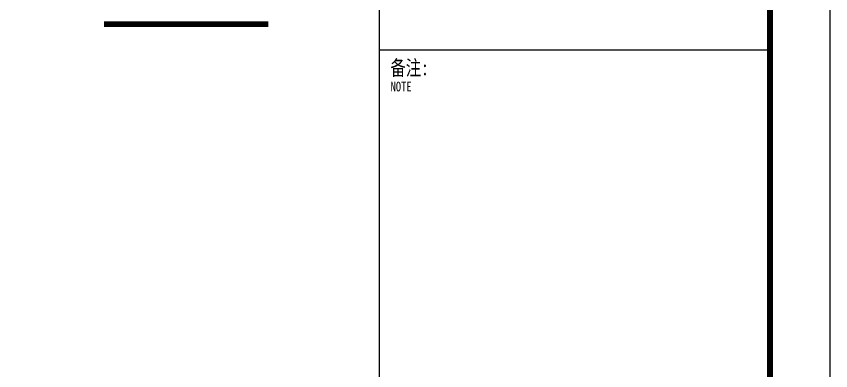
# Model space of a CAD drawing. Extents: x 1738711 to 2346805, y 1189731 to 2516152.
# Drawn here: x 2003670 to 2024002, y 1617006 to 1625850 of the extents above; entities that cross this region are included whole.
import ezdxf
from ezdxf.enums import TextEntityAlignment as Align

# ---------------------------------------------------------------- set-up
doc = ezdxf.new("R2010")
doc.units = 0
doc.header["$LTSCALE"] = 1000
doc.header["$MEASUREMENT"] = 0
doc.layers.add('DIM_SYMB', color=3, linetype='Continuous')
doc.layers.add('TK', color=4, linetype='Continuous')
doc.styles.add('宋体', font='SIMSUN.TTF', dxfattribs={"width": 0.75})
doc.styles.add('黑体', font='simhei_0.ttf', dxfattribs={"width": 0.9})

# ---------------------------------------------------------------- blocks, each defined once
blk = doc.blocks.new('hjashrtahreahe')
at = {"layer": 'TK', "color": 7, "const_width": 25}
blk.add_lwpolyline([(0, 59400), (84100, 59400), (84100, 0), (0, 0)], close=True, dxfattribs=at)
at = {"layer": 'TK', "color": 3, "const_width": 100}
blk.add_lwpolyline([(2500, 1000), (2500, 58400), (83100, 58400), (83100, 1000)], close=True, dxfattribs=at)
at = {"layer": 'TK', "color": 7, "const_width": 25}
for points in [[(76600, 58400), (76600, 1000)], [(76600, 48200), (83100, 48200)]]:
    blk.add_lwpolyline(points, dxfattribs=at)
at = {"layer": 'TK', "color": 7}
for s, height, style, width, p in [('备注:', 250, '宋体', 0.75, (76784, 47779)), ('NOTE', 160, '黑体', 0.8, (76788, 47511))]:
    blk.add_text(s, height=height, dxfattribs=dict(at, style=style, width=width)).set_placement(p)
at = {"layer": 'TK', "style": '宋体', "width": 0.75}
for tag, height, p in [('项目负责人', 350, (6003, 57089)), ('专业负责人', 350, (6003, 56224)), ('设计人', 350, (6003, 55419)), ('版号1', 250, (77304, 22193)), ('时间1', 250, (82405, 22193)), ('版号2', 250, (77304, 21593)), ('时间2', 250, (82405, 21593)), ('版号3', 250, (77304, 20993)), ('时间3', 250, (82405, 20993)), ('建筑会签', 0.0001, (78978, 2403)), ('电气会签', 0.0001, (82128, 2403)), ('结构会签', 0.0001, (78978, 1803)), ('暖通会签', 0.0001, (82128, 1803)), ('给排水会签', 0.0001, (78978, 1250)), ('智能化会签', 0.0001, (82128, 1250))]:
    blk.add_attdef(tag, text='', height=height, dxfattribs=at).set_placement(p, align=Align.CENTER)
for tag, p in [('合作设计单位', (80816, 48986)), ('版号说明1', (79854, 22318)), ('版号说明2', (79854, 21718)), ('版号说明3', (79854, 21118)), ('浙江绿储科技有限公司', (80545, 16036)), ('百兆瓦级集中式熔盐储能关键', (80545, 14953)), ('设备研发及制造基地项目', (80545, 14603)), ('1#研发楼', (80545, 13636)), ('图名', (80545, 12436)), ('工程编号', (78978, 11461)), ('子项编号', (82128, 11461)), ('建筑', (78978, 10711)), ('图号', (82128, 10711)), ('施工图', (78978, 9961)), ('2023.03', (82128, 9961)), ('审定', (79353, 8461)), ('审核', (79353, 7711)), ('工程负责', (79353, 6961)), ('专业负责', (79353, 6211)), ('设计', (79353, 5461)), ('制图', (79353, 4711)), ('校对', (79353, 3961))]:
    blk.add_attdef(tag, text='', height=250, dxfattribs=at).set_placement(p, align=Align.MIDDLE_CENTER)

msp = doc.modelspace()

# ---------------------------------------------------------------- linework, layer by layer
at = {"layer": 'DIM_SYMB', "const_width": 140}
msp.add_lwpolyline([(2005857.8, 1625655.3), (2009960.3, 1625655.3)], dxfattribs=at)

# ---------------------------------------------------------------- block references
at = {"xscale": 1.5, "yscale": 1.5, "zscale": 1.5}
msp.add_blockref('hjashrtahreahe', (1897833.1, 1552709.1), dxfattribs=at)

doc.saveas('drawing.dxf')
